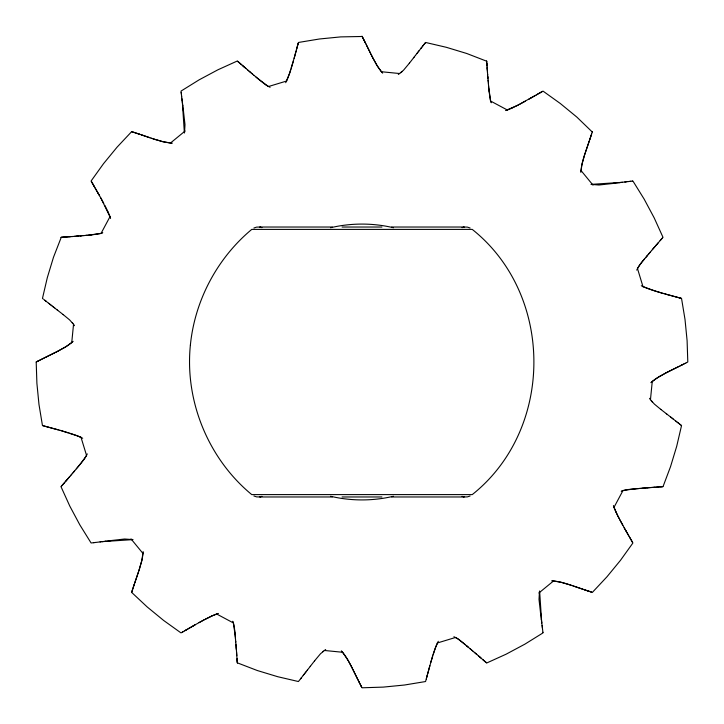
<?xml version="1.0" encoding="UTF-8"?>
<svg xmlns="http://www.w3.org/2000/svg" width="724" height="724" viewBox="0 0 724 724"><rect width="100%" height="100%" fill="white"/><g stroke="black" fill="none" stroke-linecap="round" stroke-linejoin="round"><path stroke-width="1.09" d="M143.153 551.643L141.823 560.62L138.727 571.155M580.847 172.357L581.924 164.52L584.485 155.226M55.866 352.199L64.907 347.348L71.739 342.588L73.54 324.289L69.622 319.899L63.106 314.533M667.41 372.163L659.102 376.643L652.261 381.412L650.46 399.711L654.378 404.101L660.885 409.467M143.081 552.883L142.411 557.761M580.919 171.117L581.589 166.239M184.801 130.582L184.385 133.017M539.199 593.418L539.615 590.983M184.557 132.193L184.991 124.6L183.48 111.306M539.452 591.798L539.009 599.4L540.52 612.694M142.329 558.213L142.067 559.534M581.671 165.787L581.933 164.466M141.967 559.978L139.515 568.774M582.033 164.022L582.874 160.574M296.605 49.16L298.442 42.463L319.474 38.987L340.696 36.897L362.145 36.481M296.387 49.938L296.704 48.789M296.442 49.784L294.532 56.852M296.089 51.051L294.125 58.345M427.685 673.791L429.875 665.655M427.296 675.211L429.667 666.433M427.468 674.587L427.033 676.18M296.731 48.653L297.474 45.938M427.269 675.347L426.273 678.967M427.006 676.297L426.608 677.755M297.446 46.055L297.962 44.173M294.433 57.205L289.609 73.269L285.709 82.699M429.766 666.071L432.717 655.872M426.318 678.813L425.558 681.537L404.526 685.013L383.304 687.103L362 687.8L359.529 682.94M297.998 44.046L298.243 43.15M582.992 160.158L583.716 157.66M293.283 61.35L293.419 60.879M430.78 662.415L430.916 661.944M293.084 62.056L291.283 68.128M431.033 661.519L432.463 656.695M583.861 157.189L585.137 153.235M432.644 656.116L435.341 648.016M182.548 632.016L180.991 632.894L163.669 620.477L147.189 606.947L131.623 592.377L131.822 591.77M592.259 131.976L576.811 117.053L560.331 103.523L543.009 91.106L539.76 92.944M592.341 131.723L591.345 134.827M290.885 69.359L289.808 72.681M433.115 654.641L434.192 651.319M131.623 592.377L134.049 584.992M131.895 591.526L134.32 584.168M591.653 133.859L591.508 134.32M139.379 569.182L138.166 572.811M584.621 154.818L585.01 153.633M591.227 135.18L590.965 135.967M590.902 136.166L591.372 134.709M590.377 137.75L591.019 135.795M585.073 153.443L585.273 152.845M590.639 136.917L589.951 139.008M134.139 584.748L134.61 583.327M585.526 152.094L585.698 151.569M589.861 139.252L589.046 141.687M585.535 152.067L585.227 152.99M589.68 139.832L590.259 138.076M134.537 583.544L134.954 582.313M137.949 573.462L138.212 572.702M134.809 582.739L138.067 573.118M586.051 150.538L588.884 142.175M585.879 151.035L589.3 140.963M585.662 151.687L585.924 150.918M135.117 581.824L137.696 574.222M289.663 73.097L288.604 76.138M434.337 650.903L435.794 646.776M288.505 76.4L286.505 81.251M435.504 647.582L438.292 641.301M61.25 237.327L53.486 257.282L47.304 277.672L42.463 298.415L43.313 299.084M435.938 646.396L437.495 642.749M87.296 453.912L84.545 458.79L78.436 466.31M636.704 270.088L639.455 265.21M88.437 235.182L101.061 233.381L110.021 216.621L109.668 215.652M626.921 489.705L622.939 490.619L613.979 507.379L614.332 508.348M639.636 264.975L643.355 260.323M409.304 63.314L414.001 57.268M409.467 63.106L403.467 70.282L398.318 74.491M314.533 660.894L320.533 653.718L325.682 649.509M314.696 660.686L310.243 666.424M415.458 55.395L413.648 57.712M310.352 666.288L307.202 670.334M418.092 52.01L418.508 51.476M417.015 53.386L419.106 50.707M417.214 53.133L415.431 55.431M306.116 671.727L307.365 670.125M305.492 672.524L306.216 671.601M420.943 48.363L422.626 46.218M421.078 48.191L418.915 50.961M305.085 673.039L305.646 672.324M303.989 674.451L305.293 672.777M303.229 675.42L304.315 674.035M300.976 678.288L303.447 675.139M423.033 45.703L423.504 45.105M422.572 46.282L423.142 45.558M421.278 47.938L421.911 47.132M301.193 678.008L300.614 678.75M424.345 44.037L423.694 44.861M300.75 678.578L298.415 681.537L277.672 676.696L257.282 670.514L237.336 662.84M424.771 43.503L425.585 42.463L446.328 47.304L466.718 53.486L486.673 61.205M424.78 43.476L424.309 44.083M425.178 42.978L425.567 42.49M641.274 262.839L637.455 268.432L642.975 286.623L647.6 288.514M641.545 262.513L642.088 261.844M642.36 261.518L645.935 257.246M80.817 463.469L86.572 455.496L81.025 437.377L80.083 436.943M80.536 463.803L78.889 465.767M77.522 467.396L78.617 466.093M76.979 468.048L78.011 466.817M646.414 256.676L647.672 255.174M644.559 258.893L643.464 260.197M645.564 257.69L646.749 256.278M76.328 468.826L77.16 467.831M76.436 468.69L74.572 470.908M648.496 254.196L647.564 255.31M646.84 256.169L647.256 255.672M74.69 470.772L73.504 472.175M649.166 253.4L651.645 250.468M648.632 254.034L649.31 253.228M648.369 254.35L648.903 253.708M73.893 471.713L74.282 471.252M73.785 471.84L72.5 473.351M649.718 252.748L650.107 252.287M72.255 473.65L72.735 473.08M71.504 474.528L72.355 473.532M651.5 250.64L652.496 249.472M71.595 474.428L70.843 475.306M653.537 248.251L652.405 249.572M652.74 249.183L653.22 248.613M71.015 475.098L69.73 476.609M653.7 248.061L654.161 247.518M653.464 248.341L654.396 247.246M61.25 486.419L61.649 485.958M67.775 478.872L69.839 476.483M62.535 484.926L61.006 486.7L69.803 506.103L79.848 524.891L91.088 542.982L93.767 542.674M69.377 477.016L68.925 477.541M654.27 247.391L655.075 246.459M662.623 237.716L661.465 239.074M662.596 237.762L662.994 237.3L654.197 217.897L644.152 199.109L632.912 181.018L632.26 181.09M656.722 244.549L654.641 246.965M62.228 485.288L63.703 483.569M68.065 478.546L68.49 478.048M62.644 484.799L64.264 482.926M67.278 479.451L67.848 478.79M661.356 239.201L656.967 244.269M655.935 245.454L656.36 244.965M661.772 238.712L660.161 240.585M66.789 480.021L67.441 479.27M65.821 481.143L67.033 479.731M63.956 483.279L66.653 480.175M65.214 481.831L65.721 481.243M657.7 243.418L658.179 242.857M656.568 244.73L657.211 243.979M132.23 131.822L131.659 131.632L117.053 147.189L103.523 163.669L91.106 180.991L93.794 185.724M588.033 590.965L592.377 592.377L606.947 576.811L620.477 560.331L632.894 543.009L629.717 537.416M73.16 341.348L71.739 342.588M650.84 382.652L655.7 378.842M402.019 71.658L400.815 72.69M152.067 138.465L162.276 141.56L170.484 143.026L184.692 131.361M570.765 585.137L561.172 582.304L553.516 580.974L539.308 592.639M322.669 651.736L323.338 651.184M651.781 381.82L652.261 381.412M72.228 342.171L68.309 345.149M67.929 345.411L66.798 346.163M656.08 378.58L665.483 373.141M66.427 346.407L58.463 350.896M536.267 94.944L537.308 94.355M536.412 94.871L517.56 105.351L505.551 110.564M535.271 95.523L530.692 98.156M187.978 628.912L193.308 625.844M186.692 629.645L194.584 625.111M537.416 94.283L539.869 92.889M536.737 94.672L542.385 91.459M185.824 630.142L187.263 629.328M186.584 629.717L183.036 631.744M185.724 630.206L184.593 630.857M528.719 99.288L530.728 98.138M193.272 625.862L195.281 624.712M194.91 624.921L204.204 619.807M182.52 632.034L183.462 631.5M525.362 101.179L519.796 104.193M199.028 622.604L203.444 620.206M203.978 619.925L211.625 616.106M49.413 427.468L42.463 425.558L38.987 404.526L36.897 383.304L36.2 362L36.761 361.71M518.646 104.79L512.239 107.966M205.354 619.21L212.82 615.545M36.2 362L43.132 358.489M680.071 298.026L681.537 298.442L685.013 319.474L687.103 340.696L687.8 362L686.099 362.878M36.987 361.593L38.028 361.059M685.845 363.005L684.642 363.611M38.091 361.032L43.911 358.108M58.083 351.086L56.228 352.018M665.917 372.914L667.781 371.982M684.913 363.475L682.94 364.471M683.89 363.991L682.062 364.914M682.832 364.516L680.868 365.511M54.662 352.796L55.947 352.163M668.053 371.837L668.623 371.557M680.098 365.892L680.614 365.629M667.637 372.055L668.143 371.792M681.746 365.059L669.483 371.131M43.368 358.38L44.707 357.71M44.508 357.819L46.852 356.651M54.047 353.104L54.771 352.742M45.268 357.43L54.372 352.941M679.021 366.425L669.962 370.896M668.876 371.43L669.6 371.068M668.514 371.611L668.985 371.385M53.685 353.276L46.725 356.715M212.042 615.907L218.449 613.436M511.977 108.084L508.764 109.505M213.182 615.373L215.236 614.495M102.763 232.748L101.061 233.381M621.237 491.252L622.939 490.619M508.348 109.668L506.592 110.274M215.652 614.332L217.408 613.726M101.885 233.101L100.754 233.481M622.115 490.899L623.255 490.519M253.898 228.006L256.658 227.11L260.332 227.028M470.102 495.994L467.342 496.89L463.668 496.972M462.03 227.644L464.165 227.028L391.657 227.028M261.97 496.356L259.835 496.972L332.343 496.972M286.623 81.025L268.432 86.545L257.69 78.436M437.377 642.975L455.568 637.455L458.79 639.455M100.365 233.59L91.423 234.92M623.636 490.41L633.636 488.981M330.551 227.734C351.131 222.865 372.869 222.865 393.449 227.734M393.449 496.266C372.869 501.135 351.131 501.135 330.551 496.266M627.21 489.659L629.455 489.379M613.681 183.362L615.029 183.19M612.26 183.534L614.251 183.29M612.323 183.534L598.956 185.009L590.983 184.385M110.148 540.665L124.6 539.009L133.017 539.615M108.971 540.81L110.32 540.638M619.129 182.683L620.368 182.529M619.445 182.638L614.667 183.235M109.333 540.765L105.233 541.271M105.496 541.244L101.812 541.697M624.903 181.968L622.188 182.303M620.857 182.466L622.495 182.267M620.178 182.548L621.283 182.412M100.048 541.914L102.147 541.652M100.573 541.851L95.206 542.502M628.079 181.588L628.812 181.498M626.513 181.778L628.161 181.579M625.455 181.905L626.758 181.742M624.821 181.986L625.672 181.878M95.55 542.457L94.618 542.566M629.88 181.371L630.577 181.29M630.088 181.344L628.794 181.498M94.835 542.548L93.586 542.692M632.423 181.072L630.414 181.308M629.808 489.343L634.912 488.872M91.152 234.947L87.74 235.246M86.319 235.372L88.011 235.228M85.903 235.409L87.07 235.309M634.921 488.872L638.894 488.519M637.591 488.637L634.061 488.944M85.477 235.445L86.409 235.363M84.464 235.535L85.758 235.427M84.636 235.517L82.97 235.662M639.536 488.465L641.446 488.302M637.916 488.6L640.478 488.383M83.188 235.644L80.699 235.861M81.305 235.807L81.93 235.752M642.07 488.248L642.695 488.193M641.319 488.311L643.301 488.139M80.102 235.906L80.934 235.834M80.527 235.87L78.554 236.033M643.817 488.103L644.631 488.03M642.984 488.166L643.898 488.094M78.165 236.069L78.907 236.006M645.093 487.994L647.826 487.777M644.496 488.039L647.039 487.831M77.396 236.124L78.319 236.051M77.025 236.16L77.73 236.105M76.572 236.196L77.151 236.151M75.993 236.241L76.644 236.187M76.273 236.214L74.291 236.377M75.531 236.277L74.816 236.332M647.428 487.804L649.356 487.65M648.007 487.759L648.577 487.714M60.988 237.345L62.635 237.219M61.359 237.318L61.965 237.273M74.454 236.359L72.626 236.504M649.709 487.623L650.27 487.587M649.147 487.668L652.261 487.433M62.219 237.255L63.323 237.164M661.157 486.79L663.012 486.655L670.514 466.718L676.696 446.328L681.537 425.585L679.963 424.345M662.831 486.664L657.111 487.089M650.84 487.542L651.555 487.487M72.735 236.495L70.545 236.648M62.843 237.21L64.517 237.083M71.748 236.567L72.4 236.513M63.495 237.155L65.106 237.038M661.039 486.799L659.582 486.908M651.926 487.46L654.261 487.288M69.794 236.703L70.789 236.63M64.816 237.065L65.965 236.974M70.183 236.676L66.418 236.947M65.495 237.01L66.889 236.911M69.595 236.721L67.404 236.875M655.682 487.189L656.396 487.134M654.206 487.297L658.695 486.971M654.885 487.243L652.695 487.406M592.078 184.312L621.663 182.367M102.337 541.633L131.922 539.688M332.343 227.028L259.835 227.028L261.97 227.644M342.072 227.028L381.928 227.028M342.072 496.972L381.928 496.972M391.657 496.972L464.165 496.972L462.03 496.356M463.668 227.028L467.342 227.11L470.102 228.006M260.332 496.972L256.658 496.89L253.898 495.994M172.357 143.153L170.484 143.026M551.643 580.847L553.516 580.974M371.801 55.866L376.652 64.907L381.412 71.739L399.711 73.54M348.244 660.614L342.588 652.261L324.289 650.46M171.117 143.081L164.466 142.067M552.883 580.919L555.951 581.281M593.418 184.801L591.807 184.557M130.582 539.199L132.202 539.452M556.403 581.354L559.534 581.933M164.022 141.967L155.226 139.515M559.978 582.033L561.281 582.331M561.715 582.44L563.426 582.874M49.938 427.613L58.345 429.875M675.347 296.74L678.062 297.474M674.849 296.605L680.85 298.252M675.211 296.704L665.338 294.034M674.216 296.442L667.148 294.532M48.789 427.296L60.164 430.382M48.653 427.269L44.146 426.029M665.655 294.125L666.777 294.433M678.135 297.492L679.827 297.962M665.428 294.062L664.216 293.727M681.492 298.424L681.003 298.288M664.279 293.745L655.881 291.283M59.721 430.255L60.925 430.59M563.842 582.992L566.34 583.716M43.404 425.83L42.933 425.694M662.65 293.283L663.121 293.419M60.879 430.581L77.224 435.794M61.585 430.78L68.128 432.717M661.944 293.084L651.329 289.808M566.756 583.843L568.774 584.485M655.464 291.157L642.749 286.505M69.359 433.115L72.681 434.192M131.623 131.623L139.008 134.049M132.474 131.895L139.832 134.32M591.689 592.16L590.549 591.789M590.413 591.743L589.345 591.399M154.818 139.379L152.845 138.727M569.182 584.621L570.367 585.01M589.291 591.372L587.191 590.684M588.205 591.019L586.25 590.377M587.083 590.639L584.992 589.951M571.01 585.227L571.933 585.535M585.924 590.259L584.168 589.68M570.557 585.073L571.155 585.273M139.252 134.139L141.687 134.954M152.094 138.474L151.189 138.166M151.298 138.212L142.175 135.117M583.037 589.3L572.313 585.662M582.313 589.046L584.748 589.861M571.906 585.526L572.431 585.698M141.261 134.809L142.936 135.379M149.778 137.696L142.8 135.325M581.824 588.884L573.462 586.051M650.912 289.663L647.862 288.604M73.097 434.337L76.138 435.396M76.418 435.504L79.776 436.807M77.604 435.938L81.251 437.495M270.088 87.296L265.989 85.079L260.531 80.817M453.912 636.704L458.011 638.921L463.677 643.355M642.975 286.623L641.301 285.709M81.025 437.377L82.699 438.292M488.754 87.74L490.619 101.061L507.379 110.021M235.191 635.591L233.381 622.939L216.621 613.979M459.025 639.636L465.27 644.695M660.686 409.304L666.732 413.992M63.314 314.696L57.268 309.999M670.867 417.214L666.288 413.648M57.712 310.352L55.124 308.343M53.666 307.202L55.395 308.542M53.133 306.786L53.875 307.365M673.039 418.915L675.809 421.078M671.99 418.092L673.293 419.106M670.614 417.015L672.324 418.354M52.273 306.116L53.386 306.985M50.961 305.085L52.4 306.216M49.549 303.989L51.223 305.293M49.965 304.315L48.58 303.229M676.478 421.603L677.782 422.626M675.637 420.943L676.868 421.902M48.861 303.447L46.218 301.374M679.139 423.694L680.026 424.391M678.298 423.033L678.895 423.495M677.718 422.572L678.442 423.142M45.712 300.976L46.282 301.428M45.25 300.614L45.992 301.193M44.825 300.279L45.422 300.75M44.861 300.306L44.037 299.655M681.022 425.178L681.51 425.567M260.197 80.536L258.233 78.889M257.907 78.617L256.604 77.522M466.31 645.564L467.071 646.206M463.803 643.464L466.745 645.935M255.952 76.979L257.183 78.011M256.169 77.16L254.034 75.368M468.048 647.021L470.292 648.903M467.324 646.414L468.328 647.256M466.817 645.989L467.722 646.749M254.196 75.504L252.287 73.893M469.966 648.632L470.772 649.31M250.35 72.255L252.468 74.047M471.532 649.953L472.627 650.885M471.713 650.107L470.6 649.166M250.92 72.735L249.762 71.748M473.532 651.645L472.455 650.731M249.472 71.504L250.015 71.966M473.351 651.5L474.528 652.496M248.694 70.843L249.183 71.26M248.902 71.015L247.789 70.065M475.749 653.537L474.872 652.786M474.428 652.405L475.098 652.985M237.581 61.25L238.042 61.649M247.825 70.092L245.128 67.775M476.754 654.396L475.659 653.464M486.419 662.75L485.885 662.288M475.94 653.7L476.483 654.161M476.609 654.27L479.451 656.722M238.232 61.812L239.074 62.535M245.454 68.065L245.952 68.49M478.546 655.935L479.035 656.36M484.926 661.465L485.768 662.189M239.201 62.644L239.979 63.323M244.549 67.278L245.21 67.848M240.431 63.703L237.3 61.006L217.897 69.803L199.109 79.848L181.018 91.088L181.145 92.165M243.979 66.789L244.73 67.441M240.205 63.513L241.074 64.264M244.269 67.033L242.857 65.821M479.731 656.967L481.143 658.179M483.089 659.881L484.799 661.356M479.27 656.559L480.021 657.211M483.415 660.161L486.7 662.994L506.103 654.197L524.891 644.152L542.982 632.912L542.909 632.26M244.042 66.843L240.721 63.956M242.169 65.214L242.757 65.721M479.958 657.157L483.279 660.044M382.652 73.16L381.412 71.739M341.348 650.84L342.588 652.261M652.342 402.019L651.31 400.815M580.974 170.484L592.639 184.692M143.026 553.516L131.361 539.308M72.264 322.669L72.816 323.338M381.829 72.228L378.851 68.309M342.171 651.772L344.081 654.197M650.46 399.711L649.509 398.318M73.54 324.289L74.491 325.682M344.353 654.568L345.149 655.691M378.589 67.929L377.838 66.798M345.411 656.071L346.163 657.202M377.593 66.427L373.104 58.463M346.407 657.573L347.113 658.713M347.348 659.093L351.828 667.401M628.622 535.525L625.844 530.692M629.455 536.973L632.586 542.448M629.056 536.267L629.645 537.308M629.129 536.412L625.482 530.068M95.088 187.978L98.156 193.308M94.355 186.692L99.523 195.688M93.858 185.824L94.672 187.263M94.283 186.584L92.889 184.131M625.862 530.728L624.55 528.429M98.138 193.272L98.889 194.584M625.292 529.733L617.789 515.85L613.726 506.592M92.944 184.24L91.351 181.425M99.079 194.91L100.609 197.616M624.477 528.312L624.124 527.687M348.461 660.994L349.71 663.274M100.582 197.571L101.197 198.666M100.944 198.213L110.274 217.408M622.803 525.334L619.807 519.796M101.396 199.028L103.794 203.444M349.909 663.646L350.896 665.537M619.21 518.646L617.635 515.533M104.79 205.354L106.365 208.467M362 36.2L363.529 39.196M362.407 36.987L362.941 38.028M361.674 687.166L361.122 686.09M361.059 685.972L360.552 684.967M362.968 38.091L364.072 40.263M372.914 58.092L371.982 56.228M351.086 665.908L351.647 667.03M363.475 39.087L364.579 41.277M360.525 684.913L358.968 681.827M363.991 40.11L365.149 42.408M364.516 41.168L365.511 43.132M365.059 42.254L365.892 43.911M351.945 667.637L352.199 668.134M358.941 681.746L358.108 680.089M358.489 680.868L359.484 682.832M351.737 667.211L352.018 667.772M371.837 55.947L371.439 55.133M365.62 43.368L366.76 45.666M371.204 54.662L371.448 55.16M352.561 668.867L352.796 669.338M357.71 679.293L358.38 680.632M352.615 668.985L352.163 668.053M370.896 54.047L371.258 54.771M366.57 45.268L371.059 54.372M366.996 46.128L370.543 53.332M357.004 677.872L353.104 669.953M352.869 669.483L357.575 679.021M357.24 678.334L357.819 679.492M617.436 515.135L616.034 512.239M106.564 208.865L107.966 211.761M615.907 511.959L614.495 508.764M108.084 212.023L109.505 215.236M491.252 102.763L490.619 101.061M232.748 621.237L233.381 622.939M490.899 101.885L490.519 100.754M233.101 622.115L233.481 623.246M613.979 507.379L613.436 505.551M110.021 216.621L110.564 218.449M490.41 100.365L489.08 91.423M233.59 623.636L234.232 626.577M234.295 626.921L234.766 630.866M540.638 613.681L541.362 619.445M540.466 612.26L540.71 614.251M183.335 110.148L183.534 111.74M183.362 110.32L182.729 105.233M541.697 622.188L541.805 623.074M541.534 620.857L541.733 622.495M541.317 619.129L541.588 621.283M182.511 103.478L182.756 105.496M182.303 101.812L182.529 103.632M182.195 100.926L182.348 102.147M542.222 626.513L542.321 627.337M542.095 625.455L542.285 627.002M542.122 625.672L541.769 622.812M182.086 100.048L182.231 101.188M181.941 98.817L182.149 100.573M181.986 99.179L181.679 96.663M542.502 628.812L542.937 632.486M542.412 628.079L542.52 628.993M542.312 627.246L542.421 628.161M181.688 96.754L181.498 95.206M181.434 94.618L181.543 95.55M181.308 93.586L181.453 94.835M181.326 93.767L181.208 92.735M181.172 92.4L181.226 92.862M234.784 631.084L234.947 632.848M489.044 90.998L488.818 88.437M234.956 633.002L235.3 636.839M488.772 88.011L488.555 85.477M488.637 86.409L488.691 87.07M488.573 85.758L488.465 84.464M235.445 638.523L235.535 639.536M235.363 637.591L235.481 638.894M235.246 636.26L235.409 638.097M488.483 84.636L488.338 82.97M488.356 83.188L488.229 81.74M235.662 641.03L235.752 642.07M235.698 641.446L235.517 639.364M488.248 81.93L487.931 78.165M488.166 80.934L488.094 80.129M235.734 641.844L235.961 644.496M235.934 644.269L236.051 645.681M487.904 77.785L487.84 77.025M487.949 78.319L487.804 76.572M236.096 646.215L236.16 646.975M236.033 645.446L236.214 647.727M487.813 76.644L487.668 74.816M236.196 647.428L236.25 648.098M486.655 60.988L486.836 63.323M486.682 61.359L486.727 61.965M487.623 74.291L487.668 74.853M237.318 662.641L237.264 661.935M236.305 648.831L236.386 649.899M237.345 663.012L237.219 661.365M236.277 648.469L236.504 651.374M236.241 648.007L236.286 648.577M487.641 74.454L487.496 72.626M487.505 72.735L487.406 71.305M486.79 62.843L486.962 65.106M487.433 71.748L487.487 72.4M236.495 651.265L236.612 652.894M237.21 661.157L237.019 658.686M237.164 660.677L237.255 661.781M486.845 63.495L486.917 64.517M487.352 70.545L487.415 71.423M487.297 69.794L487.37 70.789M236.63 653.211L236.703 654.206M236.648 653.455L236.54 651.926M237.065 659.293L237.155 660.505M486.935 64.816L487.026 65.965M487.189 68.318L487.324 70.183M486.99 65.495L487.279 69.595M487.125 67.404L487.18 68.183M236.739 654.704L237.065 659.184M236.676 653.817L236.811 655.682M539.688 592.078L541.633 621.663M182.367 102.337L184.312 131.922M190.376 345.095C184.647 401.078 208.34 458.79 251.744 494.601L472.256 494.601C554.43 429.169 554.43 294.831 472.256 229.399L251.744 229.399C217.263 258.097 194.792 300.451 190.376 345.095"/></g></svg>
